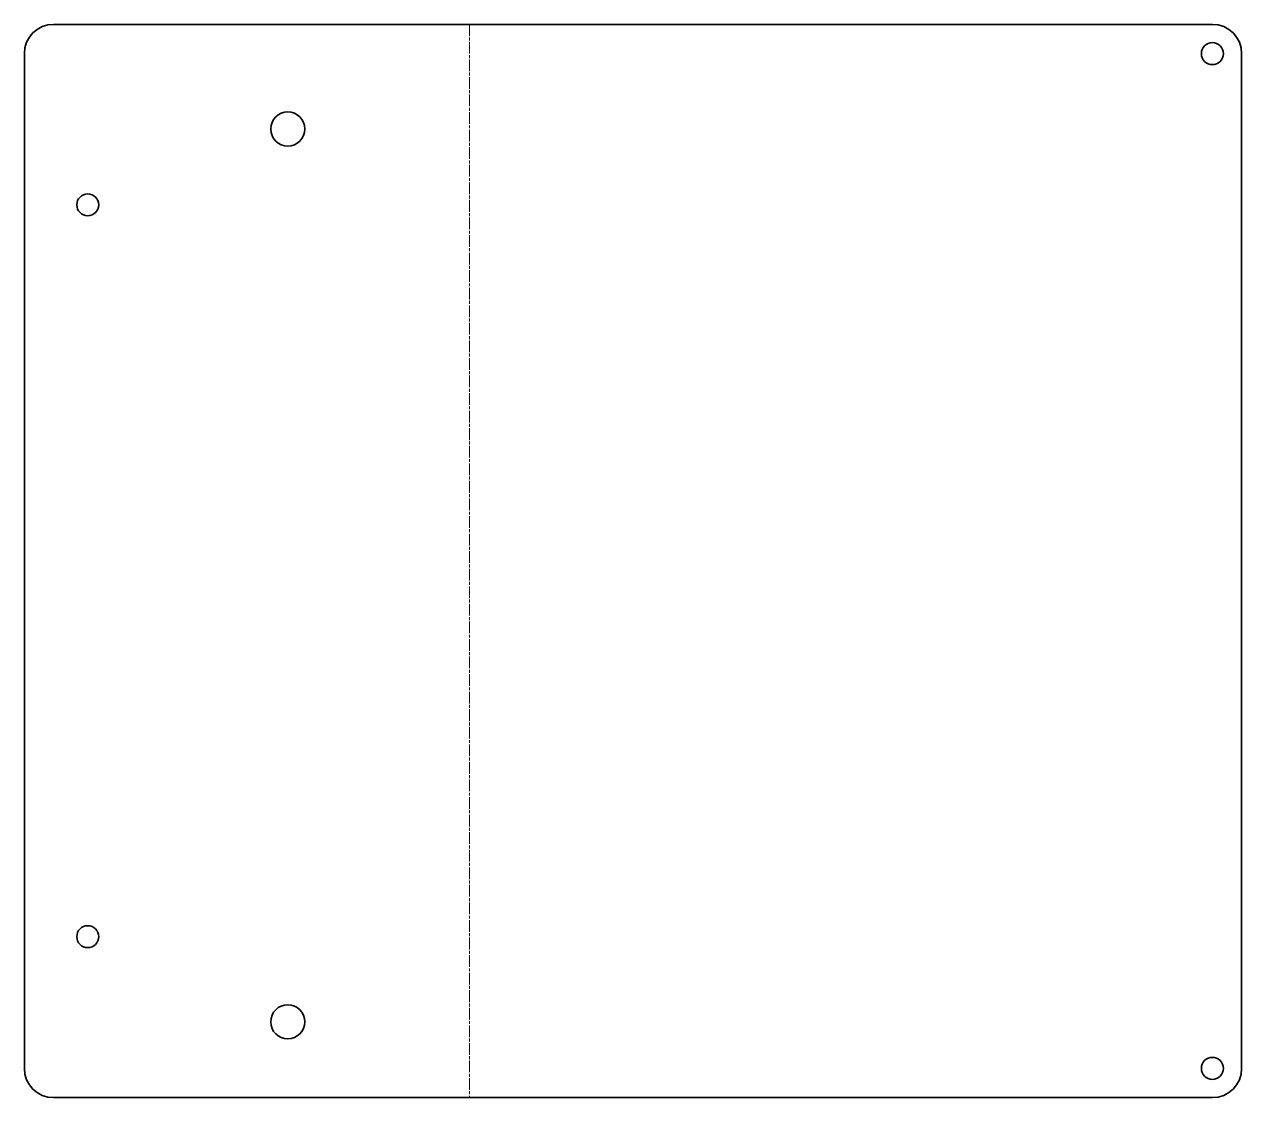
# Model space of a CAD drawing. Header units: inches. Extents: x 0 to 250, y 0 to 220.
import ezdxf

# ---------------------------------------------------------------- set-up
doc = ezdxf.new("R2010")
doc.units = ezdxf.units.IN
doc.header["$MEASUREMENT"] = 0
doc.linetypes.add('Chain', pattern=[13.68, 9.12, -1.14, 2.28, -1.14])
doc.layers.add('SIMUMAK Bend Centerline (ISO)', color=7, linetype='Chain', lineweight=9)
doc.layers.add('SIMUMAK Visible (ISO)', color=7, linetype='Continuous', lineweight=35)

# ---------------------------------------------------------------- blocks, each defined once
blk = doc.blocks.new('CD-IND-30-TAPV-03_Sheet_CD-IND-30-TAPV-03 (DESPLEGADA)')
at = {"layer": 'SIMUMAK Bend Centerline (ISO)', "ltscale": 0.263158}
blk.add_line((-33.5, 110), (-33.5, -110), dxfattribs=at)
at = {"layer": 'SIMUMAK Visible (ISO)'}
for p, q in [((-118.76, 110), (118.76, 110)), ((-124.76, -104), (-124.76, 104)), ((124.76, -104), (124.76, 104)), ((118.76, -110), (-118.76, -110))]:
    blk.add_line(p, q, dxfattribs=at)
for centre, radius in [((118.76, 104), 2.25), ((-70.76, 88.55), 3.5), ((-111.76, 73), 2.25), ((-111.76, -77), 2.25), ((-70.76, -94.45), 3.5), ((118.76, -104), 2.25)]:
    blk.add_circle(centre, radius, dxfattribs=at)
at = {"layer": 'SIMUMAK Visible (ISO)', "extrusion": (0, 0, -1)}
for centre, start, end in [((118.76, 104), 0, 90), ((-118.76, 104), 90, 180), ((118.76, -104), 270, 0), ((-118.76, -104), 180, 270)]:
    blk.add_arc(centre, 6, start, end, dxfattribs=at)

msp = doc.modelspace()

# ---------------------------------------------------------------- block references
msp.add_blockref('CD-IND-30-TAPV-03_Sheet_CD-IND-30-TAPV-03 (DESPLEGADA)', (124.76, 110))

doc.saveas('drawing.dxf')
